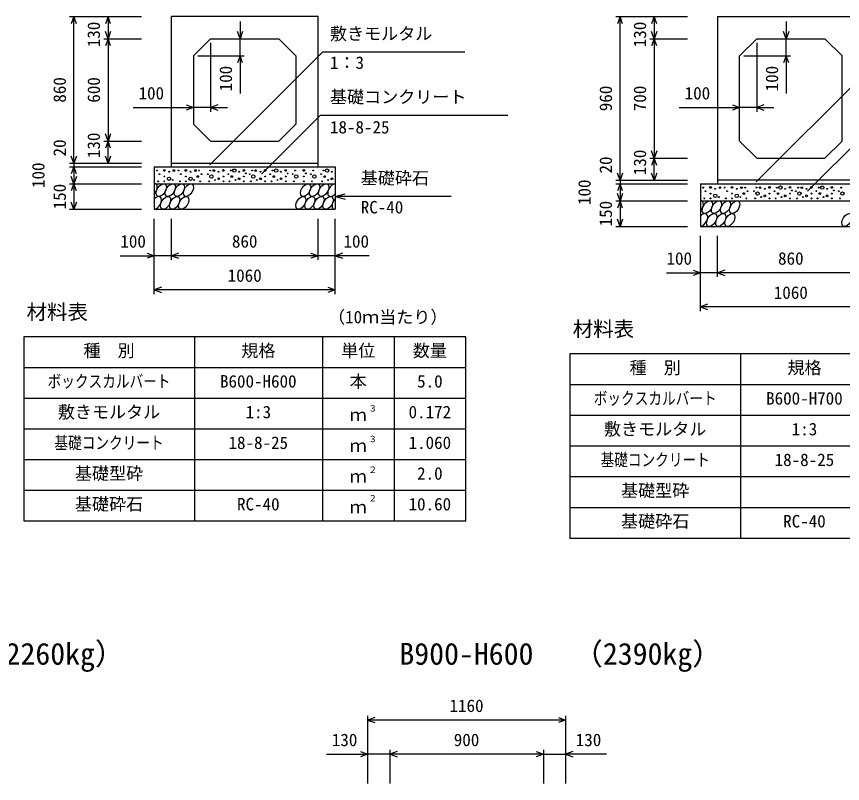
# Model space of a CAD drawing. Units: millimetres, scale not verified. Extents: x -50400 to 50400, y -17820 to 17820.
# Drawn here: x 12023 to 16862, y 9127 to 13622 of the extents above; entities that cross this region are included whole.
import ezdxf
from ezdxf.enums import TextEntityAlignment as Align

# ---------------------------------------------------------------- set-up
doc = ezdxf.new("R2010")
doc.units = ezdxf.units.MM
doc.header["$LTSCALE"] = 60
for name, color, linetype, lineweight in [('0-0_DIM', 7, 'Continuous', 25), ('0-2_HATCH', 6, 'Continuous', 25), ('0-3_HYO', 3, 'Continuous', 25), ('0-4_HYO2', 4, 'Continuous', 25), ('0-5_OUTLINE', 3, 'Continuous', 25), ('0-7_TXT', 7, 'Continuous', 25)]:
    doc.layers.add(name, color=color, linetype=linetype, lineweight=lineweight)
doc.styles.add('ＭＳ ゴシック', font='')
doc.styles.get('ＭＳ ゴシック').set_extended_font_data('MS Gothic')

msp = doc.modelspace()

# ---------------------------------------------------------------- linework, layer by layer
at = {"layer": '0-0_DIM'}
for p, q in [((12333.88, 13621.89), (12754.98, 13621.89)), ((12358.88, 12761.89), (12358.88, 13621.89)), ((12558.88, 13621.89), (12558.88, 13491.89)), ((15533.88, 13621.89), (15954.98, 13621.89)), ((15558.88, 12661.89), (15558.88, 13621.89)), ((15758.88, 13621.89), (15758.88, 13491.89)), ((13332.46, 13591.89), (13332.46, 13491.89)), ((16532.46, 13591.89), (16532.46, 13491.89)), ((12533.88, 13491.89), (12754.98, 13491.89)), ((12558.88, 13491.89), (12558.88, 12891.89)), ((13159.98, 13466.89), (13159.98, 13063.87)), ((13332.46, 13391.89), (13332.46, 13491.89)), ((15733.88, 13491.89), (15954.98, 13491.89)), ((15758.88, 13491.89), (15758.88, 12791.89)), ((16359.98, 13466.89), (16359.98, 13063.87)), ((16532.46, 13391.89), (16532.46, 13491.89)), ((13156.2, 12752.55), (13816.48, 13412.83)), ((14648.89, 13412.83), (13816.48, 13412.83)), ((13084.98, 13391.89), (13357.46, 13391.89)), ((13332.46, 13391.89), (13332.46, 13171.01)), ((16284.98, 13391.89), (16557.46, 13391.89)), ((16532.46, 13391.89), (16532.46, 13171.01)), ((16356.2, 12652.55), (17016.48, 13312.83)), ((12705.88, 13088.87), (13059.98, 13088.87)), ((13159.98, 13088.87), (13059.98, 13088.87)), ((13159.98, 13088.87), (13259.98, 13088.87)), ((15905.88, 13088.87), (16259.98, 13088.87)), ((16359.98, 13088.87), (16259.98, 13088.87)), ((16359.98, 13088.87), (16459.98, 13088.87)), ((13458.01, 12698.16), (13802.07, 13042.22)), ((14901.62, 13042.22), (13802.07, 13042.22)), ((16658.01, 12598.16), (17002.07, 12942.22)), ((12533.88, 12891.89), (12754.98, 12891.89)), ((12558.88, 12761.89), (12558.88, 12891.89)), ((15733.88, 12791.89), (15954.98, 12791.89)), ((15758.88, 12661.89), (15758.88, 12791.89)), ((12333.88, 12761.89), (12754.98, 12761.89)), ((12333.88, 12741.89), (12754.98, 12741.89)), ((12358.88, 12761.89), (12358.88, 12741.89)), ((12358.88, 12741.89), (12358.88, 12641.89)), ((12333.88, 12641.89), (12754.98, 12641.89)), ((12358.88, 12641.89), (12358.88, 12491.89)), ((15533.88, 12661.89), (15954.98, 12661.89)), ((15533.88, 12641.89), (15954.98, 12641.89)), ((15558.88, 12661.89), (15558.88, 12641.89)), ((15558.88, 12641.89), (15558.88, 12541.89)), ((13889.98, 12566.89), (13947.94, 12582.42)), ((14569.79, 12566.89), (13889.98, 12566.89)), ((13889.98, 12566.89), (13947.94, 12551.36)), ((15533.88, 12541.89), (15954.98, 12541.89)), ((15558.88, 12541.89), (15558.88, 12391.89)), ((12333.88, 12491.89), (12754.98, 12491.89)), ((12829.98, 11995.28), (12829.98, 12436.89)), ((12929.98, 12195.28), (12929.98, 12436.89)), ((13789.98, 12195.28), (13789.98, 12436.89)), ((13789.98, 12195.28), (13789.98, 12436.89)), ((13889.98, 11995.28), (13889.98, 12436.89)), ((15533.88, 12391.89), (15954.98, 12391.89)), ((16029.98, 11895.28), (16029.98, 12336.89)), ((16129.98, 12095.28), (16129.98, 12336.89)), ((12630.44, 12220.28), (12829.98, 12220.28)), ((12929.98, 12220.28), (12829.98, 12220.28)), ((13789.98, 12220.28), (12929.98, 12220.28)), ((13889.98, 12220.28), (13789.98, 12220.28)), ((14089.53, 12220.28), (13889.98, 12220.28)), ((15830.44, 12120.28), (16029.98, 12120.28)), ((16129.98, 12120.28), (16029.98, 12120.28)), ((16989.98, 12120.28), (16129.98, 12120.28)), ((13889.98, 12020.28), (12829.98, 12020.28)), ((17089.98, 11920.28), (16029.98, 11920.28)), ((14079.98, 9523.78), (14079.98, 9126.89)), ((15239.98, 9498.78), (14079.98, 9498.78)), ((15239.98, 9523.78), (15239.98, 9126.89)), ((13839.24, 9298.78), (14079.98, 9298.78)), ((14209.98, 9298.78), (14079.98, 9298.78)), ((14209.98, 9323.78), (14209.98, 9126.89)), ((15109.98, 9298.78), (14209.98, 9298.78)), ((15109.98, 9323.78), (15109.98, 9126.89)), ((15109.98, 9298.78), (15239.98, 9298.78)), ((15480.73, 9298.78), (15239.98, 9298.78))]:
    msp.add_line(p, q, dxfattribs=at)
for points in [[(12374.27, 13579.6), (12358.88, 13621.89), (12343.49, 13579.6)], [(12574.27, 13579.6), (12558.88, 13621.89), (12543.49, 13579.6)], [(15574.27, 13579.6), (15558.88, 13621.89), (15543.49, 13579.6)], [(15774.27, 13579.6), (15758.88, 13621.89), (15743.49, 13579.6)], [(12574.27, 13534.17), (12558.88, 13491.89), (12543.49, 13534.17)], [(13347.85, 13534.17), (13332.46, 13491.89), (13317.07, 13534.17)], [(15774.27, 13534.17), (15758.88, 13491.89), (15743.49, 13534.17)], [(16547.85, 13534.17), (16532.46, 13491.89), (16517.07, 13534.17)], [(12574.27, 13449.6), (12558.88, 13491.89), (12543.49, 13449.6)], [(15774.27, 13449.6), (15758.88, 13491.89), (15743.49, 13449.6)], [(13347.85, 13349.6), (13332.46, 13391.89), (13317.07, 13349.6)], [(16547.85, 13349.6), (16532.46, 13391.89), (16517.07, 13349.6)], [(13017.7, 13104.26), (13059.98, 13088.87), (13017.7, 13073.48)], [(13202.27, 13104.26), (13159.98, 13088.87), (13202.27, 13073.48)], [(16217.7, 13104.26), (16259.98, 13088.87), (16217.7, 13073.48)], [(16402.27, 13104.26), (16359.98, 13088.87), (16402.27, 13073.48)], [(12574.27, 12934.17), (12558.88, 12891.89), (12543.49, 12934.17)], [(12574.27, 12849.6), (12558.88, 12891.89), (12543.49, 12849.6)], [(15774.27, 12834.17), (15758.88, 12791.89), (15743.49, 12834.17)], [(12374.27, 12804.17), (12358.88, 12761.89), (12343.49, 12804.17)], [(12574.27, 12804.17), (12558.88, 12761.89), (12543.49, 12804.17)], [(15774.27, 12749.6), (15758.88, 12791.89), (15743.49, 12749.6)], [(12374.27, 12699.6), (12358.88, 12741.89), (12343.49, 12699.6)], [(12374.27, 12684.17), (12358.88, 12641.89), (12343.49, 12684.17)], [(15574.27, 12704.17), (15558.88, 12661.89), (15543.49, 12704.17)], [(15774.27, 12704.17), (15758.88, 12661.89), (15743.49, 12704.17)], [(12374.27, 12599.6), (12358.88, 12641.89), (12343.49, 12599.6)], [(15574.27, 12599.6), (15558.88, 12641.89), (15543.49, 12599.6)], [(15574.27, 12584.17), (15558.88, 12541.89), (15543.49, 12584.17)], [(15574.27, 12499.6), (15558.88, 12541.89), (15543.49, 12499.6)], [(12374.27, 12534.17), (12358.88, 12491.89), (12343.49, 12534.17)], [(15574.27, 12434.17), (15558.88, 12391.89), (15543.49, 12434.17)], [(12787.7, 12235.67), (12829.98, 12220.28), (12787.7, 12204.88)], [(12972.27, 12235.67), (12929.98, 12220.28), (12972.27, 12204.88)], [(13747.7, 12235.67), (13789.98, 12220.28), (13747.7, 12204.88)], [(13932.27, 12235.67), (13889.98, 12220.28), (13932.27, 12204.88)], [(15987.7, 12135.67), (16029.98, 12120.28), (15987.7, 12104.88)], [(16172.27, 12135.67), (16129.98, 12120.28), (16172.27, 12104.88)], [(12872.27, 12035.67), (12829.98, 12020.28), (12872.27, 12004.88)], [(13847.7, 12035.67), (13889.98, 12020.28), (13847.7, 12004.88)], [(16072.27, 11935.67), (16029.98, 11920.28), (16072.27, 11904.88)], [(14122.27, 9514.17), (14079.98, 9498.78), (14122.27, 9483.39)], [(15197.7, 9514.17), (15239.98, 9498.78), (15197.7, 9483.39)], [(14037.7, 9314.17), (14079.98, 9298.78), (14037.7, 9283.39)], [(14252.27, 9314.17), (14209.98, 9298.78), (14252.27, 9283.39)], [(15067.7, 9314.17), (15109.98, 9298.78), (15067.7, 9283.39)], [(15282.27, 9314.17), (15239.98, 9298.78), (15282.27, 9283.39)]]:
    msp.add_lwpolyline(points, dxfattribs=at)
at = {"layer": '0-2_HATCH'}
for centre, radius in [((13298.94, 12719.07), 10), ((13544.16, 12719.07), 10), ((13842.59, 12719.07), 10), ((12845.95, 12719.07), 2.5), ((12859.97, 12698.05), 2.5), ((12888.84, 12719.94), 5), ((12888.84, 12684.05), 2.5), ((12916.88, 12670.92), 10), ((12916.88, 12712.06), 2.5), ((12944.92, 12719.07), 5), ((12972.05, 12719.07), 2.5), ((12986.07, 12698.05), 2.5), ((13014.95, 12719.94), 5), ((13014.95, 12684.05), 2.5), ((13042.99, 12670.92), 10), ((13042.99, 12712.06), 2.5), ((13071.02, 12719.07), 5), ((13085.04, 12684.05), 5), ((13092.05, 12719.07), 2.5), ((13106.07, 12698.05), 2.5), ((13143.89, 12698.05), 2.5), ((13164.92, 12684.05), 10), ((13157.91, 12719.07), 2.5), ((13178.94, 12719.07), 5), ((13206.98, 12712.06), 2.5), ((13235.01, 12719.94), 5), ((13235.01, 12684.05), 2.5), ((13263.89, 12698.05), 2.5), ((13277.91, 12719.07), 2.5), ((13284.92, 12684.05), 5), ((13326.98, 12712.06), 2.5), ((13355.01, 12719.94), 5), ((13355.01, 12684.05), 2.5), ((13366.35, 12702.37), 2.5), ((13389.11, 12698.05), 2.5), ((13410.14, 12684.05), 10), ((13403.13, 12719.07), 2.5), ((13424.16, 12719.07), 5), ((13452.2, 12712.06), 2.5), ((13480.24, 12719.94), 5), ((13480.24, 12684.05), 2.5), ((13509.11, 12698.05), 2.5), ((13523.13, 12719.07), 2.5), ((13530.14, 12684.05), 5), ((13572.2, 12712.06), 2.5), ((13600.24, 12719.94), 5), ((13600.24, 12684.05), 2.5), ((13611.58, 12702.37), 2.5), ((13641.04, 12698.05), 2.5), ((13662.07, 12684.05), 10), ((13655.06, 12719.07), 2.5), ((13706.34, 12719.94), 5), ((13706.34, 12684.05), 2.5), ((13717.68, 12702.37), 2.5), ((13747.14, 12698.05), 2.5), ((13768.17, 12684.05), 10), ((13761.16, 12719.07), 2.5), ((13807.54, 12698.05), 2.5), ((13821.56, 12719.07), 2.5), ((13828.57, 12684.05), 5), ((13870.63, 12712.06), 2.5), ((12852.96, 12656.04), 2.5), ((12888.84, 12656.04), 2.5), ((12937.91, 12663.91), 2.5), ((12979.06, 12656.04), 2.5), ((13014.95, 12656.04), 2.5), ((13064.01, 12663.91), 2.5), ((13099.06, 12656.04), 2.5), ((13150.9, 12656.04), 2.5), ((13185.95, 12663.91), 2.5), ((13206.98, 12670.92), 5), ((13235.01, 12656.04), 2.5), ((13270.9, 12656.04), 2.5), ((13305.95, 12663.91), 2.5), ((13326.98, 12670.92), 5), ((13355.01, 12656.04), 2.5), ((13396.12, 12656.04), 2.5), ((13431.17, 12663.91), 2.5), ((13452.2, 12670.92), 5), ((13480.24, 12656.04), 2.5), ((13516.12, 12656.04), 2.5), ((13551.17, 12663.91), 2.5), ((13572.2, 12670.92), 5), ((13600.24, 12656.04), 2.5), ((13648.05, 12656.04), 2.5), ((13706.34, 12656.04), 2.5), ((13754.15, 12656.04), 2.5), ((13814.55, 12656.04), 2.5), ((13849.6, 12663.91), 2.5), ((13870.63, 12670.92), 5), ((16045.95, 12619.07), 2.5), ((16059.97, 12598.05), 2.5), ((16088.84, 12619.94), 5), ((16088.84, 12584.05), 2.5), ((16116.88, 12612.06), 2.5), ((16144.92, 12619.07), 5), ((16172.05, 12619.07), 2.5), ((16186.07, 12598.05), 2.5), ((16214.95, 12619.94), 5), ((16214.95, 12584.05), 2.5), ((16242.99, 12612.06), 2.5), ((16271.02, 12619.07), 5), ((16285.04, 12584.05), 5), ((16292.05, 12619.07), 2.5), ((16306.07, 12598.05), 2.5), ((16343.89, 12598.05), 2.5), ((16364.92, 12584.05), 10), ((16357.91, 12619.07), 2.5), ((16378.94, 12619.07), 5), ((16406.98, 12612.06), 2.5), ((16435.01, 12619.94), 5), ((16435.01, 12584.05), 2.5), ((16463.89, 12598.05), 2.5), ((16477.91, 12619.07), 2.5), ((16484.92, 12584.05), 5), ((16498.94, 12619.07), 10), ((16526.98, 12612.06), 2.5), ((16555.01, 12619.94), 5), ((16555.01, 12584.05), 2.5), ((16566.35, 12602.37), 2.5), ((16589.11, 12598.05), 2.5), ((16610.14, 12584.05), 10), ((16603.13, 12619.07), 2.5), ((16624.16, 12619.07), 5), ((16652.2, 12612.06), 2.5), ((16680.24, 12619.94), 5), ((16680.24, 12584.05), 2.5), ((16709.11, 12598.05), 2.5), ((16723.13, 12619.07), 2.5), ((16730.14, 12584.05), 5), ((16744.16, 12619.07), 10), ((16772.2, 12612.06), 2.5), ((16800.24, 12619.94), 5), ((16800.24, 12584.05), 2.5), ((16811.58, 12602.37), 2.5), ((16841.04, 12598.05), 2.5), ((16862.07, 12584.05), 10), ((16855.06, 12619.07), 2.5), ((16052.96, 12556.04), 2.5), ((16088.84, 12556.04), 2.5), ((16116.88, 12570.92), 10), ((16137.91, 12563.91), 2.5), ((16179.06, 12556.04), 2.5), ((16214.95, 12556.04), 2.5), ((16242.99, 12570.92), 10), ((16264.01, 12563.91), 2.5), ((16299.06, 12556.04), 2.5), ((16350.9, 12556.04), 2.5), ((16385.95, 12563.91), 2.5), ((16406.98, 12570.92), 5), ((16435.01, 12556.04), 2.5), ((16470.9, 12556.04), 2.5), ((16505.95, 12563.91), 2.5), ((16526.98, 12570.92), 5), ((16555.01, 12556.04), 2.5), ((16596.12, 12556.04), 2.5), ((16631.17, 12563.91), 2.5), ((16652.2, 12570.92), 5), ((16680.24, 12556.04), 2.5), ((16716.12, 12556.04), 2.5), ((16751.17, 12563.91), 2.5), ((16772.2, 12570.92), 5), ((16800.24, 12556.04), 2.5), ((16848.05, 12556.04), 2.5)]:
    msp.add_circle(centre, radius, dxfattribs=at)
for centre, start_param, end_param in [((12817.62, 12604.37), 4.385593, 6.6745444), ((13876.12, 12604.37), 0.3357715, 4.4411806), ((12842.94, 12529.38), 3.5111464, 7.548991), ((13901.44, 12529.38), 1.2110787, 3.5658734), ((16017.62, 12504.37), 4.385593, 6.6745444), ((16042.94, 12429.38), 3.5111464, 7.548991)]:
    msp.add_ellipse(centre, major_axis=(21.81, 35.31), ratio=0.5792, start_param=start_param, end_param=end_param, dxfattribs=at)
for centre in [(12870.83, 12604.37), (12924.03, 12604.37), (12977.24, 12604.37), (13030.45, 12604.37), (13716.5, 12604.37), (13769.71, 12604.37), (13822.91, 12604.37), (12896.15, 12529.38), (12949.35, 12529.38), (13002.56, 12529.38), (13688.61, 12529.38), (13741.82, 12529.38), (13795.03, 12529.38), (13848.23, 12529.38), (16070.83, 12504.37), (16124.03, 12504.37), (16177.24, 12504.37), (16230.45, 12504.37), (16096.15, 12429.38), (16149.35, 12429.38), (16202.56, 12429.38), (16888.61, 12429.38)]:
    msp.add_ellipse(centre, major_axis=(21.81, 35.31), ratio=0.5792, dxfattribs=at)
at = {"layer": '0-3_HYO'}
for p, q in [((13064.98, 11745.28), (13064.98, 10665.28)), ((13814.98, 11745.28), (13814.98, 10665.28)), ((14234.98, 11745.28), (14234.98, 10665.28)), ((16264.98, 11645.28), (16264.98, 10565.28)), ((12064.98, 11565.28), (14654.98, 11565.28)), ((15264.98, 11465.28), (17854.98, 11465.28))]:
    msp.add_line(p, q, dxfattribs=at)
for points in [[(12064.98, 10665.28), (14654.98, 10665.28), (14654.98, 11745.28), (12064.98, 11745.28)], [(15264.98, 10565.28), (17854.98, 10565.28), (17854.98, 11645.28), (15264.98, 11645.28)]]:
    msp.add_lwpolyline(points, close=True, dxfattribs=at)
at = {"layer": '0-4_HYO2'}
for p, q in [((12064.98, 11385.28), (14654.98, 11385.28)), ((15264.98, 11285.28), (17854.98, 11285.28)), ((12064.98, 11205.28), (14654.98, 11205.28)), ((15264.98, 11105.28), (17854.98, 11105.28)), ((12064.98, 11025.28), (14654.98, 11025.28)), ((15264.98, 10925.28), (17854.98, 10925.28)), ((12064.98, 10845.28), (14654.98, 10845.28)), ((15264.98, 10745.28), (17854.98, 10745.28))]:
    msp.add_line(p, q, dxfattribs=at)
at = {"layer": '0-5_OUTLINE'}
for p, q in [((13789.98, 13621.89), (12929.98, 13621.89)), ((12929.98, 12741.89), (12929.98, 13621.89)), ((13789.98, 12741.89), (13789.98, 13621.89)), ((16129.98, 13621.89), (16989.98, 13621.89)), ((16129.98, 13621.89), (16129.98, 12641.89)), ((13059.98, 13391.89), (13159.98, 13491.89)), ((16259.98, 13391.89), (16359.98, 13491.89)), ((16359.98, 13491.89), (16759.98, 13491.89)), ((16859.98, 13391.89), (16759.98, 13491.89)), ((13059.98, 13391.89), (13059.98, 12991.89)), ((13659.98, 13391.89), (13659.98, 12991.89)), ((16859.98, 12891.89), (16859.98, 13391.89)), ((13159.98, 12891.89), (13059.98, 12991.89)), ((13559.98, 12891.89), (13659.98, 12991.89)), ((13159.98, 12891.89), (13559.98, 12891.89)), ((16859.98, 12891.89), (16759.98, 12791.89)), ((16359.98, 12791.89), (16759.98, 12791.89)), ((12829.98, 12741.89), (12829.98, 12491.89)), ((12829.98, 12741.89), (13889.98, 12741.89)), ((12929.98, 12761.89), (13789.98, 12761.89)), ((13889.98, 12741.89), (13889.98, 12491.89)), ((12829.98, 12641.89), (13889.98, 12641.89)), ((16029.98, 12641.89), (16029.98, 12391.89)), ((16029.98, 12641.89), (17089.98, 12641.89)), ((16989.98, 12661.89), (16129.98, 12661.89)), ((16029.98, 12541.89), (17089.98, 12541.89)), ((12829.98, 12491.89), (13889.98, 12491.89)), ((16029.98, 12391.89), (17089.98, 12391.89))]:
    msp.add_line(p, q, dxfattribs=at)
for points in [[(13159.98, 13491.89), (13559.98, 13491.89), (13659.98, 13391.89)], [(16359.98, 12791.89), (16259.98, 12891.89), (16259.98, 13391.89)]]:
    msp.add_lwpolyline(points, dxfattribs=at)

# ---------------------------------------------------------------- texts
at = {"layer": '0-0_DIM', "style": 'ＭＳ ゴシック'}
for s, p in [('130', (12533.88, 13441.89)), ('130', (15733.88, 13441.89)), ('100', (13307.46, 13183.39)), ('100', (16507.46, 13183.39)), ('860', (12333.88, 13116.89)), ('600', (12533.88, 13116.89)), ('960', (15533.88, 13066.89)), ('700', (15733.88, 13066.89)), ('130', (12533.88, 12791.89)), ('20', (12333.88, 12801.96)), ('130', (15733.88, 12691.89)), ('20', (15533.88, 12701.96)), ('100', (12208.88, 12616.89)), ('150', (12333.88, 12491.89)), ('100', (15408.88, 12516.89)), ('150', (15533.88, 12391.89))]:
    msp.add_text(s, height=73.31, rotation=90, dxfattribs=at).set_placement(p, align=Align.BOTTOM_LEFT)
for s, p in [('敷きモルタル', (13859.33, 13462.83)), ('1：3', (13859.33, 13292.72)), ('100', (12737.84, 13113.87)), ('基礎コンクリート', (13859.33, 13092.22)), ('100', (15937.84, 13113.87)), ('18-8-25', (13859.33, 12914.59)), ('基礎砕石', (14039.72, 12616.89)), ('RC-40', (14039.72, 12445.51)), ('100', (12631.34, 12245.28)), ('860', (13284.98, 12245.28)), ('100', (13938.62, 12245.28)), ('100', (15831.34, 12145.28)), ('860', (16484.98, 12145.28)), ('1060', (13259.98, 12045.28)), ('1060', (16459.98, 11945.28)), ('1160', (14559.98, 9523.78)), ('130', (13870.34, 9323.78)), ('900', (14584.98, 9323.78)), ('130', (15299.62, 9323.78))]:
    msp.add_text(s, height=73.31, dxfattribs=at).set_placement(p, align=Align.BOTTOM_LEFT)
at = {"layer": '0-7_TXT', "style": 'ＭＳ ゴシック'}
for s, height, p in [('材料表', 87.98, (12081.65, 11820.28)), ('（10ｍ当たり）', 73.31, (13848.31, 11801.94)), ('材料表', 87.98, (15281.65, 11720.28)), ('種\u3000別', 73.31, (12414.98, 11605.28)), ('規格', 73.31, (13339.98, 11605.28)), ('単位', 73.31, (13924.98, 11605.28)), ('数量', 73.31, (14344.98, 11605.28)), ('種\u3000別', 73.31, (15614.98, 11505.28)), ('規格', 73.31, (16539.98, 11505.28)), ('B600-H600', 73.31, (13214.98, 11425.28)), ('本', 73.31, (13974.98, 11425.28)), ('5.0', 73.31, (14369.98, 11425.28)), ('B600-H700', 73.31, (16414.98, 11325.28)), ('敷きモルタル', 73.31, (12264.98, 11245.28)), ('1:3', 73.31, (13364.98, 11245.28)), ('３', 36.66, (14084.22, 11295.89)), ('0.172', 73.31, (14319.98, 11245.28)), ('ｍ', 73.31, (13974.98, 11228.61)), ('敷きモルタル', 73.31, (15464.98, 11145.28)), ('1:3', 73.31, (16564.98, 11145.28)), ('18-8-25', 73.31, (13264.98, 11065.28)), ('３', 36.66, (14084.22, 11115.89)), ('1.060', 73.31, (14319.98, 11065.28)), ('ｍ', 73.31, (13974.98, 11048.61)), ('18-8-25', 73.31, (16464.98, 10965.28)), ('基礎型砕', 73.31, (12364.98, 10885.28)), ('ｍ', 73.31, (13974.98, 10868.61)), ('２', 36.66, (14084.22, 10935.89)), ('2.0', 73.31, (14369.98, 10885.28)), ('基礎型砕', 73.31, (15564.98, 10785.28)), ('基礎砕石', 73.31, (12364.98, 10705.28)), ('RC-40', 73.31, (13314.98, 10705.28)), ('２', 36.66, (14084.22, 10769.22)), ('10.60', 73.31, (14319.98, 10705.28)), ('ｍ', 73.31, (13974.98, 10688.61)), ('基礎砕石', 73.31, (15564.98, 10605.28)), ('RC-40', 73.31, (16514.98, 10605.28)), ('（2260kg）', 128.3, (11783.57, 9784.39)), ('（2390kg）', 128.3, (15283.57, 9784.39)), ('B900-H600', 128.3, (14266.23, 9784.39))]:
    msp.add_text(s, height=height, dxfattribs=at).set_placement(p, align=Align.BOTTOM_LEFT)
at = {"layer": '0-7_TXT', "style": 'ＭＳ ゴシック', "width": 0.8}
for s, p in [('ボックスカルバート', (12204.98, 11425.28)), ('ボックスカルバート', (15404.98, 11325.28)), ('基礎コンクリート', (12244.98, 11065.28)), ('基礎コンクリート', (15444.98, 10965.28))]:
    msp.add_text(s, height=73.31, dxfattribs=at).set_placement(p, align=Align.BOTTOM_LEFT)

doc.saveas('drawing.dxf')
